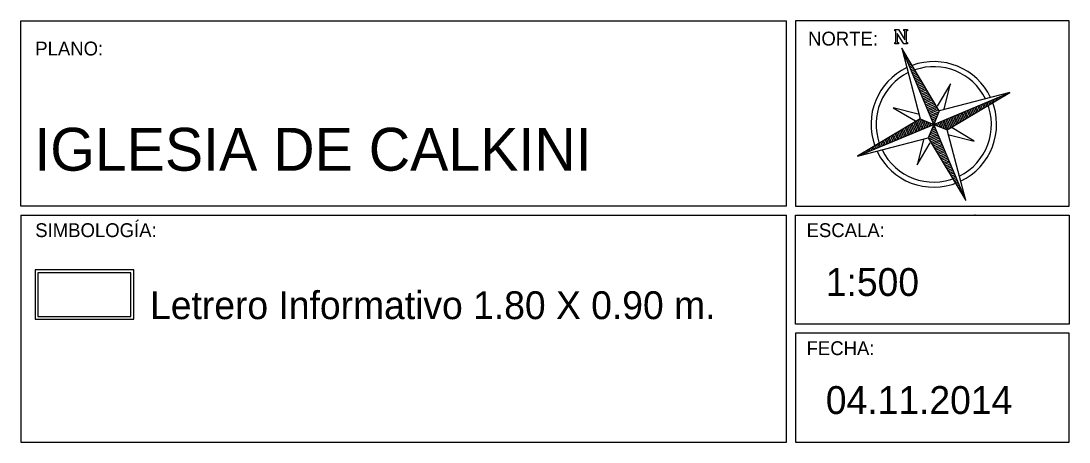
# Model space of a CAD drawing. Header units: millimetres. Extents: x -544 to 42, y 131 to 392.
# Drawn here: x -50.92 to -18.97, y 185.18 to 198.02 of the extents above; entities that cross this region are included whole.
import ezdxf

# ---------------------------------------------------------------- set-up
doc = ezdxf.new("R2010")
doc.units = ezdxf.units.MM
doc.header["$LTSCALE"] = 0.025
doc.layers.add('CON BLOQUES', color=9, linetype='Continuous')
doc.styles.add('New', font='GOTHIC.TTF', dxfattribs={"height": 0.1})

# ---------------------------------------------------------------- blocks, each defined once
blk = doc.blocks.new('*X1')
at = {"color": 0, "linetype": 'ByBlock'}
for p, q in [((-217.53, 160.4998), (-217.53, 160.5)), ((-217.52, 160.4984), (-217.52, 160.5)), ((-217.51, 160.497), (-217.51, 160.5)), ((-217.5, 160.4955), (-217.5, 160.5)), ((-217.49, 160.4941), (-217.49, 160.5)), ((-217.48, 160.4927), (-217.48, 160.5)), ((-217.47, 160.4913), (-217.47, 160.5)), ((-217.46, 160.4898), (-217.46, 160.5)), ((-217.45, 160.4884), (-217.45, 160.5)), ((-217.44, 160.487), (-217.44, 160.5)), ((-217.43, 160.4855), (-217.43, 160.5)), ((-217.42, 160.4841), (-217.42, 160.5)), ((-217.41, 160.4827), (-217.41, 160.5)), ((-217.4, 160.4812), (-217.4, 160.5)), ((-217.39, 160.4798), (-217.39, 160.5)), ((-217.38, 160.4784), (-217.38, 160.5)), ((-217.37, 160.477), (-217.37, 160.5)), ((-217.36, 160.4755), (-217.36, 160.5)), ((-217.35, 160.4741), (-217.35, 160.5)), ((-217.34, 160.4727), (-217.34, 160.5)), ((-217.33, 160.4712), (-217.33, 160.5)), ((-217.32, 160.4698), (-217.32, 160.5)), ((-217.31, 160.4684), (-217.31, 160.5)), ((-217.3, 160.467), (-217.3, 160.5)), ((-217.29, 160.4655), (-217.29, 160.5)), ((-217.28, 160.4641), (-217.28, 160.5)), ((-217.27, 160.4627), (-217.27, 160.5)), ((-217.26, 160.4613), (-217.26, 160.5)), ((-217.25, 160.4598), (-217.25, 160.5)), ((-217.24, 160.4584), (-217.24, 160.5)), ((-217.23, 160.457), (-217.23, 160.5)), ((-217.22, 160.4555), (-217.22, 160.5)), ((-217.21, 160.4541), (-217.21, 160.5)), ((-217.2, 160.4527), (-217.2, 160.5)), ((-217.19, 160.4512), (-217.19, 160.5)), ((-217.18, 160.4498), (-217.18, 160.5)), ((-217.17, 160.4484), (-217.17, 160.5)), ((-217.16, 160.447), (-217.16, 160.5)), ((-217.15, 160.4455), (-217.15, 160.5)), ((-217.14, 160.4441), (-217.14, 160.5)), ((-217.13, 160.4427), (-217.13, 160.5)), ((-217.12, 160.4412), (-217.12, 160.5)), ((-217.11, 160.4398), (-217.11, 160.5)), ((-217.1, 160.4384), (-217.1, 160.5)), ((-217.09, 160.4412), (-217.09, 160.5)), ((-217.08, 160.4512), (-217.08, 160.5)), ((-217.07, 160.4613), (-217.07, 160.5)), ((-217.06, 160.4712), (-217.06, 160.5)), ((-217.05, 160.4812), (-217.05, 160.5)), ((-217.04, 160.4913), (-217.04, 160.5))]:
    blk.add_line(p, q, dxfattribs=at)

msp = doc.modelspace()

# ---------------------------------------------------------------- linework, layer by layer
for p, q in [((-50.919, 192.375), (-50.919, 198.016)), ((-50.919, 198.016), (-27.585, 198.016)), ((-27.585, 192.375), (-27.585, 198.016)), ((-27.585, 192.375), (-50.919, 192.375)), ((-27.305, 192.375), (-18.971, 192.375)), ((-50.919, 192.094), (-50.919, 185.182)), ((-50.919, 192.094), (-27.585, 192.094)), ((-27.585, 185.182), (-27.585, 192.094)), ((-50.919, 185.182), (-27.585, 185.182))]:
    msp.add_line(p, q)
for points in [[(-18.971, 192.375), (-18.971, 198.016), (-27.305, 198.016), (-27.305, 192.375)], [(-27.305, 192.094), (-18.971, 192.094), (-18.971, 188.779), (-27.305, 188.779), (-27.305, 192.094)], [(-27.305, 185.182), (-18.971, 185.182), (-18.971, 188.498), (-27.305, 188.498), (-27.305, 185.182)]]:
    msp.add_lwpolyline(points)
for points in [[(-47.483, 188.928), (-47.483, 190.428), (-50.483, 190.428), (-50.483, 188.928)], [(-47.567, 189.011), (-47.567, 190.344), (-50.4, 190.344), (-50.4, 189.011)]]:
    msp.add_lwpolyline(points, close=True)
at = {"layer": 'CON BLOQUES'}
for p, q in [((-22.925, 195.275), (-24.066, 197.185)), ((-24.066, 197.185), (-23.505, 195.032)), ((-23.094, 194.863), (-24.066, 197.185)), ((-22.587, 196.099), (-22.986, 195.42)), ((-22.78, 195.336), (-22.587, 196.099)), ((-23.094, 194.863), (-20.771, 195.836)), ((-20.771, 195.836), (-22.925, 195.275)), ((-22.682, 194.694), (-20.771, 195.836)), ((-23.566, 195.177), (-24.329, 195.369)), ((-24.329, 195.369), (-23.651, 194.971)), ((-22.925, 195.275), (-23.094, 194.863)), ((-23.505, 195.032), (-25.416, 193.89)), ((-23.505, 195.032), (-23.094, 194.863)), ((-25.416, 193.89), (-23.094, 194.863)), ((-23.094, 194.863), (-23.262, 194.451)), ((-23.094, 194.863), (-22.682, 194.694)), ((-22.121, 192.541), (-23.094, 194.863)), ((-22.121, 192.541), (-22.682, 194.694)), ((-21.858, 194.357), (-22.537, 194.755)), ((-25.416, 193.89), (-23.262, 194.451)), ((-23.407, 194.39), (-23.6, 193.627)), ((-23.6, 193.627), (-23.201, 194.306)), ((-23.262, 194.451), (-22.121, 192.541)), ((-22.621, 194.549), (-21.858, 194.357))]:
    msp.add_line(p, q, dxfattribs=at)
msp.add_lwpolyline([(-24.208, 197.362), (-24.168, 197.362), (-24.168, 197.322), (-24.286, 197.322), (-24.286, 197.362), (-24.247, 197.362), (-24.247, 197.716), (-24.286, 197.716), (-24.286, 197.755), (-24.168, 197.755), (-23.972, 197.44), (-23.972, 197.716), (-24.011, 197.716), (-24.011, 197.755), (-23.893, 197.755), (-23.893, 197.716), (-23.932, 197.716), (-23.932, 197.362), (-23.893, 197.362), (-23.893, 197.322), (-24.011, 197.322), (-24.208, 197.637), (-24.208, 197.362)], dxfattribs=at)
for radius, start, end in [(1.914, 115.3159, 200.1377), (1.914, 25.3159, 110.1377), (1.759, 26.2732, 109.1804), (1.759, 116.2732, 199.1804), (1.759, 296.2732, 22.7268), (1.914, 295.3159, 22.7268), (1.914, 205.3159, 292.7268), (1.759, 206.2732, 292.7268)]:
    msp.add_arc((-23.094, 194.863), radius, start, end, dxfattribs=at)
msp.add_point((-21.836, 192.094), dxfattribs=at)
msp.add_point((-21.836, 192.094), dxfattribs=at)

# ---------------------------------------------------------------- block references
at = {"layer": 'CON BLOQUES', "yscale": 5.035807972469874, "zscale": 5.035807972470304}
for p, xscale, rotation in [((1144.639, -500.95), -5.035807972469874, 112.7268273828388), ((-718.907, -972.869), -5.035807972470829, 22.72682738283876), ((672.72, 1362.595), -5.035807972470828, 202.7268273828714), ((-1190.826, 890.676), -5.035807972469875, 292.7268273828388)]:
    msp.add_blockref('*X1', p, dxfattribs=dict(at, xscale=xscale, rotation=rotation))

# ---------------------------------------------------------------- texts
at = {"style": 'New'}
for s, height, p in [('NORTE:', 0.4222, (-26.927, 197.267)), ('PLANO:', 0.4222, (-50.483, 196.964)), ('SIMBOLOGÍA:', 0.42217, (-50.483, 191.428)), ('ESCALA:', 0.4222, (-26.971, 191.428)), ('FECHA:', 0.4222, (-26.971, 187.831))]:
    msp.add_text(s, height=height, dxfattribs=at).set_placement(p)
at = {"layer": 'CON BLOQUES', "style": 'New'}
for s, height, p in [('IGLESIA DE CALKINI', 1.3063, (-50.511, 193.452)), ('1:500', 0.8493, (-26.385, 189.634)), ('Letrero Informativo 1.80 X 0.90 m.', 0.84933, (-46.983, 188.928)), ('04.11.2014', 0.8493, (-26.385, 186.037))]:
    msp.add_text(s, height=height, dxfattribs=at).set_placement(p)

doc.saveas('drawing.dxf')
